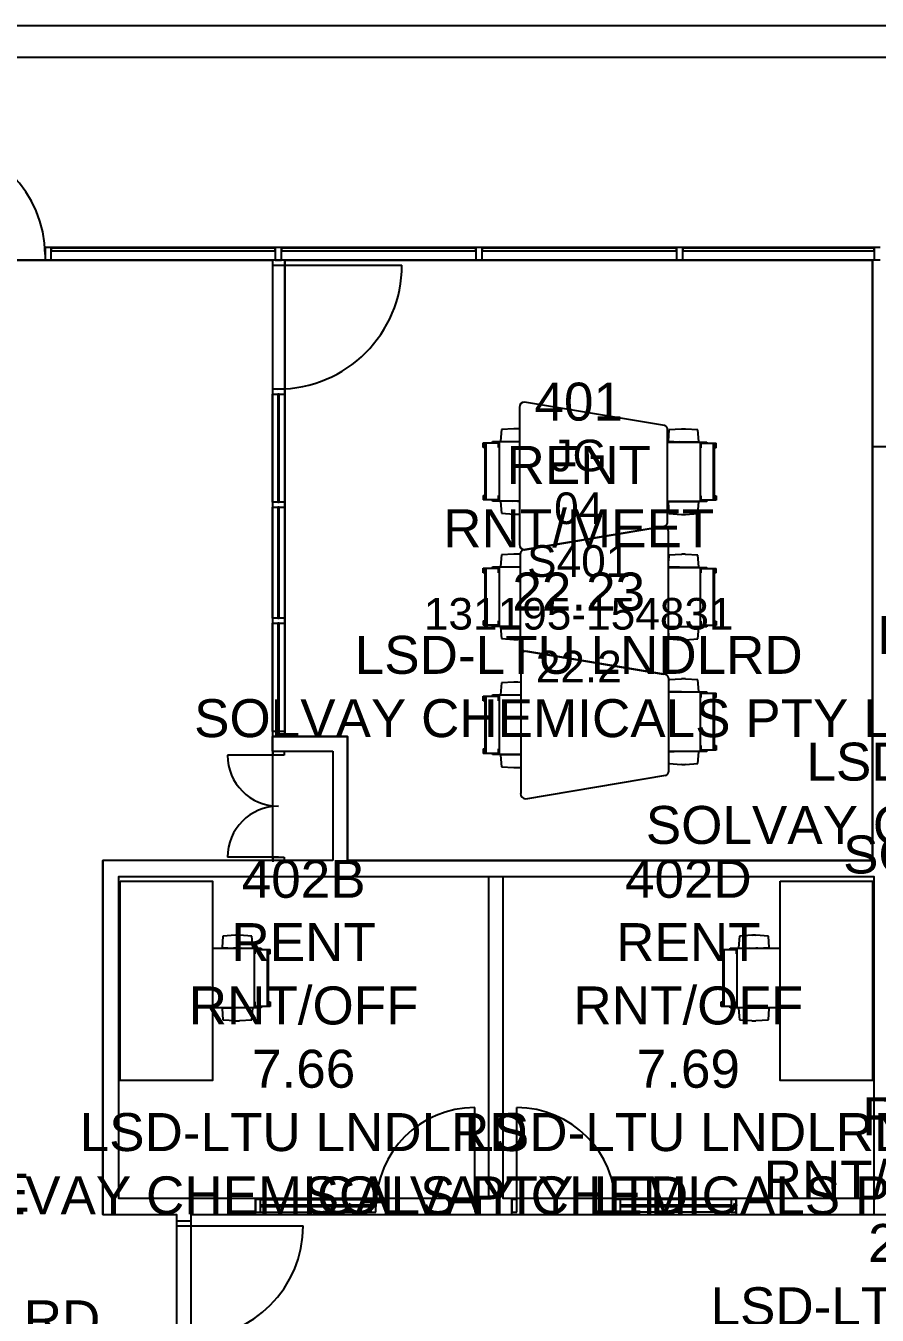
# Model space of a CAD drawing. Extents: x 14785 to 50894, y -3296 to 56414.
# Drawn here: x 25802 to 32637, y 43596 to 53944 of the extents above; entities that cross this region are included whole.
import ezdxf

# ---------------------------------------------------------------- set-up
doc = ezdxf.new("R2010")
doc.units = 0
doc.header["$MEASUREMENT"] = 0
for name, color, linetype in [('A-Door', 252, 'CONTINUOUS'), ('A-Furniture', 252, 'CONTINUOUS'), ('A-Wall__Brick', 7, 'CONTINUOUS'), ('A-Wall__Stud', 252, 'CONTINUOUS'), ('A-Window', 7, 'CONTINUOUS'), ('GROS$', 7, 'CONTINUOUS'), ('RM$', 7, 'CONTINUOUS'), ('RM$TXT', 4, 'CONTINUOUS'), ('SU$', 12, 'CONTINUOUS'), ('SU$TXT', 12, 'CONTINUOUS')]:
    doc.layers.add(name, color=color, linetype=linetype)
doc.styles.add('Arial', font='arial.ttf')

msp = doc.modelspace()

# ---------------------------------------------------------------- linework, layer by layer
at = {"layer": 'A-Door'}
for p, q in [((27827, 52024), (28822, 52024)), ((27787, 48091), (27787, 48122)), ((27877, 48122), (27877, 48091)), ((27831, 48091), (27421, 48091)), ((27877, 48091), (27787, 48091)), ((27831, 47271), (27421, 47271)), ((27787, 47271), (27877, 47271)), ((27787, 47235), (27787, 47271)), ((27877, 47271), (27877, 47235)), ((29406, 44469), (29406, 45262)), ((29744, 44469), (29744, 45262)), ((29446, 44524), (29406, 44524)), ((29406, 44524), (29406, 44424)), ((29446, 44424), (29446, 44524)), ((29744, 44524), (29704, 44524)), ((29704, 44524), (29704, 44424)), ((29744, 44424), (29744, 44524)), ((29406, 44424), (29446, 44424)), ((29704, 44424), (29744, 44424)), ((27011, 44354), (27011, 44314)), ((27011, 44314), (27129, 44314)), ((27129, 44314), (27129, 44354)), ((27129, 44314), (28029, 44314))]:
    msp.add_line(p, q, dxfattribs=at)
at = {"layer": 'A-Door', "color": 252}
for centre, radius, start, end in [((25058, 52109), 899, 0, 90), ((27827, 52024), 995, 270, 0), ((27831, 48091), 410, 180, 270), ((27831, 47271), 410, 90, 180), ((29406, 44469), 793, 90, 180), ((29744, 44469), 793, 0, 90), ((27129, 44314), 900, 270, 0)]:
    msp.add_arc(centre, radius, start, end, dxfattribs=at)
at = {"layer": 'A-Furniture'}
for p, q in [((30929, 50737), (29807, 50925)), ((29765, 50882), (29765, 49782)), ((29721, 50710), (29622, 50704)), ((29765, 50710), (29753, 50710)), ((31065, 50708), (30965, 50701)), ((31196, 50702), (31097, 50708)), ((29549, 50607), (29765, 50607)), ((29549, 50597), (29549, 50607)), ((29622, 50704), (29614, 50610)), ((29614, 50610), (29704, 50608)), ((29653, 50610), (29653, 50608)), ((30954, 49964), (30954, 50701)), ((30954, 50603), (31270, 50603)), ((30965, 50701), (30958, 50611)), ((30958, 50611), (31049, 50606)), ((31115, 50606), (31204, 50608)), ((31124, 50606), (31124, 50604)), ((31204, 50608), (31196, 50702)), ((31270, 50603), (31270, 50594)), ((29474, 50597), (29491, 50597)), ((29474, 50561), (29474, 50597)), ((29491, 50561), (29474, 50561)), ((29491, 50597), (29496, 50597)), ((29491, 50139), (29491, 50597)), ((29491, 50561), (29491, 50597)), ((29496, 50597), (29595, 50597)), ((29496, 50597), (29496, 50139)), ((29598, 50561), (29598, 50597)), ((29604, 50139), (29604, 50597)), ((31215, 50594), (31215, 50136)), ((31220, 50594), (31220, 50558)), ((31223, 50594), (31323, 50594)), ((31323, 50594), (31327, 50594)), ((31323, 50136), (31323, 50594)), ((31327, 50594), (31345, 50594)), ((31327, 50558), (31327, 50594)), ((31327, 50594), (31327, 50136)), ((31345, 50558), (31327, 50558)), ((31345, 50558), (31345, 50594)), ((29474, 50175), (29491, 50175)), ((29474, 50175), (29474, 50139)), ((29491, 50139), (29474, 50139)), ((29491, 50175), (29491, 50139)), ((29496, 50139), (29491, 50139)), ((29595, 50139), (29496, 50139)), ((29549, 50130), (29549, 50139)), ((29765, 50130), (29549, 50130)), ((29598, 50139), (29598, 50175)), ((29704, 50128), (29614, 50126)), ((29614, 50126), (29622, 50032)), ((29694, 50128), (29694, 50129)), ((31270, 50126), (30954, 50126)), ((31049, 50124), (30958, 50120)), ((30958, 50120), (30965, 50029)), ((31204, 50123), (31115, 50125)), ((31165, 50123), (31165, 50125)), ((31196, 50029), (31204, 50123)), ((31220, 50173), (31220, 50136)), ((31323, 50136), (31223, 50136)), ((31270, 50136), (31270, 50126)), ((31327, 50136), (31323, 50136)), ((31327, 50173), (31345, 50173)), ((31327, 50173), (31327, 50136)), ((31345, 50136), (31327, 50136)), ((31345, 50173), (31345, 50136)), ((29622, 50032), (29721, 50025)), ((29753, 50025), (29765, 50026)), ((30965, 50029), (31065, 50023)), ((31097, 50023), (31196, 50029)), ((30919, 49926), (29797, 49738)), ((29807, 49739), (30929, 49928)), ((30961, 48783), (30961, 49884)), ((29622, 49699), (29614, 49605)), ((29721, 49705), (29622, 49699)), ((29773, 49704), (29753, 49705)), ((29772, 49702), (29772, 48965)), ((30965, 49696), (30961, 49650)), ((31065, 49702), (30965, 49696)), ((31196, 49696), (31097, 49702)), ((31204, 49602), (31196, 49696)), ((29474, 49591), (29491, 49591)), ((29474, 49555), (29474, 49591)), ((29491, 49591), (29496, 49591)), ((29491, 49133), (29491, 49591)), ((29491, 49555), (29491, 49591)), ((29496, 49591), (29595, 49591)), ((29496, 49591), (29496, 49133)), ((29549, 49602), (29772, 49602)), ((29549, 49591), (29549, 49602)), ((29598, 49555), (29598, 49591)), ((29604, 49133), (29604, 49591)), ((29614, 49605), (29704, 49603)), ((29653, 49605), (29653, 49603)), ((30961, 49605), (31049, 49601)), ((30961, 49598), (31270, 49598)), ((31115, 49600), (31204, 49602)), ((31124, 49600), (31124, 49598)), ((31215, 49589), (31215, 49131)), ((31220, 49589), (31220, 49553)), ((31223, 49589), (31323, 49589)), ((31270, 49598), (31270, 49589)), ((31323, 49589), (31327, 49589)), ((31323, 49131), (31323, 49589)), ((31327, 49589), (31345, 49589)), ((31327, 49553), (31327, 49589)), ((31327, 49589), (31327, 49131)), ((31345, 49553), (31345, 49589)), ((29491, 49555), (29474, 49555)), ((31345, 49553), (31327, 49553)), ((29474, 49170), (29491, 49170)), ((29474, 49170), (29474, 49133)), ((29491, 49170), (29491, 49133)), ((29598, 49133), (29598, 49170)), ((31220, 49167), (31220, 49131)), ((31327, 49167), (31345, 49167)), ((31327, 49167), (31327, 49131)), ((31345, 49167), (31345, 49131)), ((29491, 49133), (29474, 49133)), ((29496, 49133), (29491, 49133)), ((29595, 49133), (29496, 49133)), ((29549, 49124), (29549, 49133)), ((29772, 49124), (29549, 49124)), ((29704, 49122), (29614, 49120)), ((29614, 49120), (29622, 49026)), ((29694, 49122), (29694, 49124)), ((31270, 49120), (30961, 49120)), ((31049, 49119), (30961, 49115)), ((30961, 49069), (30965, 49024)), ((31204, 49118), (31115, 49120)), ((31165, 49118), (31165, 49120)), ((31196, 49024), (31204, 49118)), ((31323, 49131), (31223, 49131)), ((31270, 49131), (31270, 49120)), ((31327, 49131), (31323, 49131)), ((31345, 49131), (31327, 49131)), ((29622, 49026), (29721, 49020)), ((29753, 49020), (29772, 49021)), ((30965, 49024), (31065, 49017)), ((31097, 49017), (31196, 49024)), ((29775, 48883), (29775, 47783)), ((29797, 48929), (30919, 48741)), ((30939, 48737), (29817, 48926)), ((29622, 48670), (29614, 48576)), ((29721, 48677), (29622, 48670)), ((29775, 48675), (29753, 48677)), ((30964, 47964), (30964, 48702)), ((30965, 48696), (30964, 48689)), ((31065, 48702), (30965, 48696)), ((31196, 48696), (31097, 48702)), ((31204, 48602), (31196, 48696)), ((29474, 48563), (29491, 48563)), ((29474, 48527), (29474, 48563)), ((29491, 48563), (29496, 48563)), ((29491, 48105), (29491, 48563)), ((29491, 48527), (29491, 48563)), ((29496, 48563), (29595, 48563)), ((29496, 48563), (29496, 48105)), ((29549, 48574), (29775, 48574)), ((29549, 48563), (29549, 48574)), ((29598, 48527), (29598, 48563)), ((29604, 48105), (29604, 48563)), ((29614, 48576), (29704, 48574)), ((29694, 48574), (29694, 48574)), ((29770, 48575), (29775, 48575)), ((30964, 48605), (31049, 48601)), ((30964, 48598), (31270, 48598)), ((31115, 48600), (31204, 48602)), ((31124, 48600), (31124, 48598)), ((31215, 48589), (31215, 48131)), ((31220, 48589), (31220, 48553)), ((31223, 48589), (31323, 48589)), ((31270, 48598), (31270, 48589)), ((31323, 48589), (31327, 48589)), ((31323, 48131), (31323, 48589)), ((31327, 48589), (31345, 48589)), ((31327, 48553), (31327, 48589)), ((31327, 48589), (31327, 48131)), ((31345, 48553), (31327, 48553)), ((31345, 48553), (31345, 48589)), ((29491, 48527), (29474, 48527)), ((29474, 48141), (29491, 48141)), ((29474, 48141), (29474, 48105)), ((29491, 48141), (29491, 48105)), ((29598, 48105), (29598, 48141)), ((31270, 48120), (30964, 48120)), ((31220, 48167), (31220, 48131)), ((31323, 48131), (31223, 48131)), ((31270, 48131), (31270, 48120)), ((31327, 48131), (31323, 48131)), ((31327, 48167), (31345, 48167)), ((31327, 48167), (31327, 48131)), ((31345, 48131), (31327, 48131)), ((31345, 48167), (31345, 48131)), ((29491, 48105), (29474, 48105)), ((29496, 48105), (29491, 48105)), ((29595, 48105), (29496, 48105)), ((29549, 48096), (29549, 48105)), ((29775, 48096), (29549, 48096)), ((29704, 48094), (29614, 48092)), ((29614, 48092), (29622, 47998)), ((29694, 48094), (29694, 48096)), ((29775, 48093), (29770, 48093)), ((31049, 48119), (30964, 48115)), ((30964, 48030), (30965, 48024)), ((30965, 48024), (31065, 48017)), ((31097, 48017), (31196, 48024)), ((31204, 48118), (31115, 48120)), ((31165, 48118), (31165, 48120)), ((31196, 48024), (31204, 48118)), ((29622, 47998), (29721, 47992)), ((29753, 47992), (29775, 47993)), ((29817, 47740), (30939, 47929)), ((27385, 46639), (27379, 46548)), ((27486, 46645), (27385, 46639)), ((27617, 46639), (27518, 46645)), ((27625, 46545), (27617, 46639)), ((31532, 46639), (31524, 46545)), ((31631, 46645), (31532, 46639)), ((31764, 46639), (31663, 46645)), ((31770, 46548), (31764, 46639)), ((27300, 46541), (27691, 46541)), ((27379, 46548), (27469, 46543)), ((27536, 46543), (27625, 46545)), ((27545, 46543), (27545, 46541)), ((27636, 46531), (27636, 46073)), ((27641, 46531), (27641, 46495)), ((27644, 46531), (27743, 46531)), ((27691, 46541), (27691, 46531)), ((27743, 46531), (27748, 46531)), ((27743, 46073), (27743, 46531)), ((27748, 46531), (27765, 46531)), ((27748, 46495), (27748, 46531)), ((27748, 46531), (27748, 46073)), ((27765, 46495), (27748, 46495)), ((27765, 46495), (27765, 46531)), ((31384, 46531), (31401, 46531)), ((31384, 46531), (31384, 46495)), ((31401, 46495), (31384, 46495)), ((31401, 46531), (31401, 46495)), ((31401, 46531), (31406, 46531)), ((31401, 46073), (31401, 46531)), ((31406, 46531), (31505, 46531)), ((31406, 46531), (31406, 46073)), ((31458, 46541), (31849, 46541)), ((31458, 46531), (31458, 46541)), ((31508, 46495), (31508, 46531)), ((31513, 46073), (31513, 46531)), ((31524, 46545), (31613, 46543)), ((31604, 46541), (31604, 46543)), ((31680, 46543), (31770, 46548)), ((27691, 46063), (27300, 46063)), ((27469, 46061), (27379, 46057)), ((27379, 46057), (27385, 45966)), ((27625, 46060), (27536, 46062)), ((27586, 46060), (27586, 46062)), ((27617, 45966), (27625, 46060)), ((27641, 46110), (27641, 46073)), ((27743, 46073), (27644, 46073)), ((27691, 46073), (27691, 46063)), ((27748, 46073), (27743, 46073)), ((27748, 46110), (27765, 46110)), ((27748, 46110), (27748, 46073)), ((27765, 46073), (27748, 46073)), ((27765, 46110), (27765, 46073)), ((31384, 46110), (31401, 46110)), ((31384, 46073), (31384, 46110)), ((31401, 46073), (31384, 46073)), ((31401, 46073), (31401, 46110)), ((31406, 46073), (31401, 46073)), ((31505, 46073), (31406, 46073)), ((31458, 46063), (31458, 46073)), ((31849, 46063), (31458, 46063)), ((31508, 46073), (31508, 46110)), ((31613, 46062), (31524, 46060)), ((31524, 46060), (31532, 45966)), ((31563, 46062), (31563, 46060)), ((31770, 46057), (31680, 46061)), ((31764, 45966), (31770, 46057)), ((27385, 45966), (27486, 45960)), ((27518, 45960), (27617, 45966)), ((31532, 45966), (31631, 45960)), ((31663, 45960), (31764, 45966))]:
    msp.add_line(p, q, dxfattribs=at)
at = {"layer": 'A-Furniture', "flags": 128}
for points in [[(31165, 50604), (31165, 50606), (31165, 50607)], [(29653, 50129), (29653, 50128), (29653, 50126)], [(31165, 49598), (31165, 49600), (31165, 49602)], [(29653, 49124), (29653, 49122), (29653, 49120)], [(29653, 48576), (29653, 48574), (29653, 48574)], [(31165, 48598), (31165, 48600), (31165, 48602)], [(29653, 48096), (29653, 48094), (29653, 48092)], [(27586, 46541), (27586, 46543), (27586, 46545)], [(31563, 46545), (31563, 46543), (31563, 46541)]]:
    msp.add_lwpolyline(points, dxfattribs=at)
at = {"layer": 'A-Furniture'}
for points in [[(26560, 47079), (27300, 47079), (27300, 45479), (26560, 45479)], [(31859, 47079), (32599, 47079), (32599, 45479), (31859, 45479)]]:
    msp.add_lwpolyline(points, close=True, dxfattribs=at)
for centre, radius, start, end in [((29807, 50882), 42.7, 90, 180), ((29737, 50457), 254, 86.3708, 93.5828), ((30917, 50701), 37.7, 0, 70.9109), ((31082, 50454), 254, 86.4172, 93.6292), ((29725, 51574), 966, 268.7195, 272.3362), ((31093, 51572), 966, 267.3557, 271.2805), ((29725, 49162), 966, 87.6638, 91.2805), ((31093, 49159), 966, 88.7195, 92.6443), ((29737, 50279), 254, 266.4172, 273.6292), ((31082, 50276), 254, 266.3708, 273.5828), ((30919, 49884), 42.7, 0, 90), ((30917, 49964), 37.7, 289.0891, 0), ((29807, 49782), 42.7, 180, 270), ((29737, 49451), 254, 86.3708, 93.5828), ((29809, 49702), 37.7, 109.0891, 180), ((31082, 49449), 254, 86.4172, 93.6292), ((29725, 50569), 966, 268.7195, 272.6443), ((31093, 50566), 966, 267.3557, 271.2805), ((29725, 48156), 966, 87.3557, 91.2805), ((31093, 48154), 966, 88.7195, 92.6443), ((29737, 49273), 254, 266.4172, 273.6292), ((29809, 48965), 37.7, 180, 250.9109), ((31082, 49271), 254, 266.3708, 273.5828), ((29817, 48883), 42.7, 90, 180), ((30919, 48783), 42.7, 270, 0), ((29737, 48423), 254, 86.3708, 93.5828), ((30926, 48702), 37.7, 0, 70.9109), ((31082, 48449), 254, 86.4172, 93.6292), ((29725, 49540), 966, 268.7195, 272.6443), ((31093, 49566), 966, 267.3557, 271.2805), ((31093, 47154), 966, 88.7195, 92.6443), ((29725, 47128), 966, 87.3557, 91.2805), ((31082, 48271), 254, 266.3708, 273.5828), ((29737, 48245), 254, 266.4172, 273.6292), ((30926, 47964), 37.7, 289.0891, 0), ((29817, 47783), 42.7, 180, 270), ((27502, 46391), 254, 86.4172, 93.6292), ((31647, 46391), 254, 86.3708, 93.5828), ((27514, 47509), 966, 267.3557, 271.2805), ((31635, 47509), 966, 268.7195, 272.6443), ((27514, 45096), 966, 88.7195, 92.6443), ((31635, 45096), 966, 87.3557, 91.2805), ((27502, 46213), 254, 266.3708, 273.5828), ((31647, 46213), 254, 266.4172, 273.6292)]:
    msp.add_arc(centre, radius, start, end, dxfattribs=at)
for points, knots in [([(29595, 50597), (29599, 50597), (29603, 50597), (29604, 50597), (29604, 50597)], [-3.1415927, -3.1415927, -3.1415927, -3.1415927, -2.9205877, -2.8535406, -2.8535406, -2.8535406, -2.8535406]), ([(31215, 50594), (31215, 50594), (31216, 50594), (31219, 50594), (31223, 50594)], [2.8535406, 2.8535406, 2.8535406, 2.8535406, 2.9205877, 3.1415927, 3.1415927, 3.1415927, 3.1415927]), ([(29604, 50139), (29604, 50139), (29603, 50139), (29599, 50139), (29595, 50139)], [2.8535406, 2.8535406, 2.8535406, 2.8535406, 2.9205877, 3.1415927, 3.1415927, 3.1415927, 3.1415927]), ([(31223, 50136), (31219, 50136), (31216, 50136), (31215, 50136), (31215, 50136)], [-3.1415927, -3.1415927, -3.1415927, -3.1415927, -2.9205877, -2.8535406, -2.8535406, -2.8535406, -2.8535406]), ([(29595, 49591), (29599, 49591), (29603, 49591), (29604, 49591), (29604, 49591)], [-3.1415927, -3.1415927, -3.1415927, -3.1415927, -2.9205877, -2.8535406, -2.8535406, -2.8535406, -2.8535406]), ([(31215, 49589), (31215, 49589), (31216, 49589), (31219, 49589), (31223, 49589)], [2.8535406, 2.8535406, 2.8535406, 2.8535406, 2.9205877, 3.1415927, 3.1415927, 3.1415927, 3.1415927]), ([(29604, 49133), (29604, 49133), (29603, 49133), (29599, 49133), (29595, 49133)], [2.8535406, 2.8535406, 2.8535406, 2.8535406, 2.9205877, 3.1415927, 3.1415927, 3.1415927, 3.1415927]), ([(31223, 49131), (31219, 49131), (31216, 49131), (31215, 49131), (31215, 49131)], [-3.1415927, -3.1415927, -3.1415927, -3.1415927, -2.9205877, -2.8535406, -2.8535406, -2.8535406, -2.8535406]), ([(29595, 48563), (29599, 48563), (29603, 48563), (29604, 48563), (29604, 48563)], [-3.1415927, -3.1415927, -3.1415927, -3.1415927, -2.9205877, -2.8535406, -2.8535406, -2.8535406, -2.8535406]), ([(31215, 48589), (31215, 48589), (31216, 48589), (31219, 48589), (31223, 48589)], [2.8535406, 2.8535406, 2.8535406, 2.8535406, 2.9205877, 3.1415927, 3.1415927, 3.1415927, 3.1415927]), ([(31223, 48131), (31219, 48131), (31216, 48131), (31215, 48131), (31215, 48131)], [-3.1415927, -3.1415927, -3.1415927, -3.1415927, -2.9205877, -2.8535406, -2.8535406, -2.8535406, -2.8535406]), ([(29604, 48105), (29604, 48105), (29603, 48105), (29599, 48105), (29595, 48105)], [2.8535406, 2.8535406, 2.8535406, 2.8535406, 2.9205877, 3.1415927, 3.1415927, 3.1415927, 3.1415927]), ([(27636, 46531), (27636, 46531), (27636, 46531), (27640, 46531), (27644, 46531)], [2.8535406, 2.8535406, 2.8535406, 2.8535406, 2.9205877, 3.1415927, 3.1415927, 3.1415927, 3.1415927]), ([(31505, 46531), (31509, 46531), (31513, 46531), (31513, 46531), (31513, 46531)], [-3.1415927, -3.1415927, -3.1415927, -3.1415927, -2.9205877, -2.8535406, -2.8535406, -2.8535406, -2.8535406]), ([(27644, 46073), (27640, 46073), (27636, 46073), (27636, 46073), (27636, 46073)], [-3.1415927, -3.1415927, -3.1415927, -3.1415927, -2.9205877, -2.8535406, -2.8535406, -2.8535406, -2.8535406]), ([(31513, 46073), (31513, 46073), (31513, 46073), (31509, 46073), (31505, 46073)], [2.8535406, 2.8535406, 2.8535406, 2.8535406, 2.9205877, 3.1415927, 3.1415927, 3.1415927, 3.1415927])]:
    msp.add_open_spline(points, degree=3, knots=knots, dxfattribs=at)
at = {"layer": 'A-Wall__Brick'}
for p, q in [((32662, 52064), (32599, 52064)), ((32599, 52064), (32599, 47245)), ((28385, 48240), (27780, 48240)), ((27780, 48240), (27780, 48122)), ((28385, 47245), (28385, 48240)), ((27780, 48122), (28267, 48122)), ((28267, 48122), (28267, 47245)), ((28267, 47245), (26422, 47245)), ((26422, 44405), (26422, 47245)), ((32599, 47245), (28385, 47245)), ((26550, 47117), (29516, 47117)), ((26550, 44533), (26550, 47117)), ((29516, 47117), (29516, 44533)), ((29634, 47117), (32609, 47117)), ((29634, 44533), (29634, 47117)), ((32609, 47117), (32609, 44533)), ((27646, 44533), (26550, 44533)), ((27646, 44415), (27646, 44533)), ((29516, 44533), (29446, 44533)), ((29446, 44533), (29446, 44415)), ((29704, 44533), (29634, 44533)), ((29704, 44415), (29704, 44533)), ((32609, 44533), (31504, 44533)), ((31504, 44533), (31504, 44415)), ((26422, 44405), (27011, 44405)), ((27011, 44405), (27011, 44354)), ((27129, 44354), (27129, 44405)), ((27129, 44405), (27646, 44405)), ((27646, 44405), (27646, 44415)), ((29446, 44415), (29446, 44405)), ((29446, 44405), (29704, 44405)), ((29704, 44405), (29704, 44415)), ((31504, 44415), (31504, 44405)), ((31504, 44405), (33390, 44405)), ((27011, 44354), (27129, 44354))]:
    msp.add_line(p, q, dxfattribs=at)
at = {"layer": 'A-Wall__Stud'}
for p, q in [((47691, 53944), (21842, 53944)), ((22095, 53692), (47945, 53692))]:
    msp.add_line(p, q, dxfattribs=at)
at = {"layer": 'A-Window', "extrusion": (0, 0, -1)}
for p, q in [((26007, 52164), (25957, 52164)), ((25957, 52164), (25957, 52064)), ((26007, 52064), (26007, 52164)), ((27854, 52164), (27804, 52164)), ((27804, 52164), (27804, 52064)), ((27854, 52064), (27854, 52164)), ((29465, 52164), (29415, 52164)), ((29415, 52164), (29415, 52064)), ((29465, 52064), (29465, 52164)), ((31076, 52164), (31026, 52164)), ((31026, 52164), (31026, 52064)), ((31076, 52064), (31076, 52164)), ((32662, 52164), (32612, 52164)), ((32612, 52164), (32612, 52064)), ((25957, 52064), (26007, 52064)), ((27804, 52064), (27854, 52064)), ((29415, 52064), (29465, 52064)), ((31026, 52064), (31076, 52064)), ((27782, 51029), (27782, 50989)), ((27882, 51029), (27782, 51029)), ((27882, 50989), (27882, 51029)), ((27782, 50989), (27882, 50989)), ((27782, 50120), (27782, 50080)), ((27882, 50120), (27782, 50120)), ((27882, 50080), (27882, 50120)), ((27782, 50080), (27882, 50080)), ((27782, 49190), (27782, 49150)), ((27882, 49190), (27782, 49190)), ((27882, 49150), (27882, 49190)), ((27782, 49150), (27882, 49150)), ((27782, 48280), (27782, 48240)), ((27882, 48280), (27782, 48280)), ((27782, 48240), (27882, 48240)), ((27882, 48240), (27882, 48280)), ((27686, 44524), (27646, 44524)), ((27646, 44524), (27646, 44424)), ((27686, 44424), (27686, 44524)), ((28612, 44524), (28572, 44524)), ((28572, 44524), (28572, 44424)), ((28612, 44424), (28612, 44524)), ((30577, 44524), (30537, 44524)), ((30537, 44524), (30537, 44424)), ((30577, 44424), (30577, 44524)), ((31504, 44524), (31464, 44524)), ((31464, 44524), (31464, 44424)), ((31504, 44424), (31504, 44524)), ((27646, 44424), (27686, 44424)), ((28572, 44424), (28612, 44424)), ((30537, 44424), (30577, 44424)), ((31464, 44424), (31504, 44424))]:
    msp.add_line(p, q, dxfattribs=at)
at = {"layer": 'A-Window'}
for p, q in [((27578, 52164), (26007, 52164)), ((27578, 52161), (26007, 52161)), ((26007, 52161), (26007, 52137)), ((27804, 52164), (27578, 52164)), ((27804, 52161), (27578, 52161)), ((27804, 52137), (27804, 52161)), ((29415, 52164), (27854, 52164)), ((29415, 52161), (27854, 52161)), ((27854, 52161), (27854, 52137)), ((29415, 52137), (29415, 52161)), ((31026, 52164), (29465, 52164)), ((31026, 52161), (29465, 52161)), ((29465, 52161), (29465, 52137)), ((31026, 52137), (31026, 52161)), ((32612, 52164), (31076, 52164)), ((32612, 52161), (31076, 52161)), ((31076, 52161), (31076, 52137)), ((32612, 52137), (32612, 52161)), ((26007, 52137), (27578, 52137)), ((27578, 52064), (26007, 52064)), ((27578, 52137), (27804, 52137)), ((27782, 52064), (27578, 52064)), ((27782, 52064), (27782, 52024)), ((27882, 52064), (27782, 52064)), ((27854, 52137), (29415, 52137)), ((27882, 52024), (27882, 52064)), ((29415, 52064), (27882, 52064)), ((29465, 52137), (31026, 52137)), ((31026, 52064), (29465, 52064)), ((31076, 52137), (32612, 52137)), ((32609, 52064), (31076, 52064)), ((27782, 52024), (27882, 52024)), ((27782, 50120), (27782, 50989)), ((27827, 50989), (27827, 50120)), ((27837, 50989), (27827, 50989)), ((27837, 50120), (27837, 50989)), ((27882, 50120), (27882, 50989)), ((27827, 50120), (27837, 50120)), ((27782, 49190), (27782, 50080)), ((27827, 50080), (27827, 49190)), ((27837, 50080), (27827, 50080)), ((27837, 49190), (27837, 50080)), ((27882, 49190), (27882, 50080)), ((27827, 49190), (27837, 49190)), ((27782, 48280), (27782, 49150)), ((27827, 49150), (27827, 48280)), ((27837, 49150), (27827, 49150)), ((27837, 48280), (27837, 49150)), ((27882, 48280), (27882, 49150)), ((27827, 48280), (27837, 48280)), ((27686, 44524), (28572, 44524)), ((31464, 44524), (30577, 44524)), ((28572, 44479), (27686, 44479)), ((27686, 44479), (27686, 44469)), ((27686, 44469), (28572, 44469)), ((27686, 44424), (28572, 44424)), ((28572, 44469), (28572, 44479)), ((31464, 44479), (30577, 44479)), ((30577, 44479), (30577, 44469)), ((30577, 44469), (31464, 44469)), ((31464, 44424), (30577, 44424)), ((31464, 44469), (31464, 44479))]:
    msp.add_line(p, q, dxfattribs=at)
at = {"layer": 'GROS$', "flags": 128}
msp.add_lwpolyline([(33062, 50564), (32599, 50564), (32599, 52064), (22047, 52064), (22047, 50418), (21957, 50418), (21947, 50349), (15523, 50359), (16446, 46914), (18922, 46914), (18922, 46980), (19073, 46980), (19073, 44539), (21532, 44539), (21532, 44709), (24287, 44709), (24287, 45284), (25048, 45284), (25048, 43863), (24039, 43863), (23898, 43596), (24357, 42724)], dxfattribs=at)
at = {"layer": 'RM$', "flags": 128}
msp.add_lwpolyline([(24357, 42724), (23898, 43596), (24040, 43865), (24095, 43863), (25048, 43863), (25048, 45284), (24387, 45284), (24387, 52064), (27782, 52064), (27782, 47245), (26422, 47245), (26422, 44405), (27011, 44405), (27011, 42889)], dxfattribs=at)
for points in [[(27882, 48240), (27882, 52064), (32599, 52064), (32599, 47245), (28385, 47245), (28385, 48240)], [(33390, 45975), (39066, 45975), (39066, 42889), (38291, 42889), (38291, 42879), (27129, 42879), (27129, 44405), (33390, 44405)]]:
    msp.add_lwpolyline(points, close=True, dxfattribs=at)
at = {"layer": 'RM$'}
for points in [[(26550, 47117), (29516, 47117), (29516, 44533), (26550, 44533)], [(29634, 47117), (32609, 47117), (32609, 44533), (29634, 44533)]]:
    msp.add_lwpolyline(points, close=True, dxfattribs=at)
at = {"layer": 'SU$', "flags": 128}
msp.add_lwpolyline([(32599, 52064), (27882, 52064), (27882, 48240), (28385, 48240), (28385, 47245), (32599, 47245)], close=True, dxfattribs=at)
msp.add_lwpolyline([(33415, 39218), (32563, 39218), (32563, 38863), (26560, 38863), (26560, 42761), (27129, 42761), (27129, 44533), (26550, 44533), (26550, 47117), (29516, 47117), (32609, 47117), (32609, 44405), (33390, 44405)], dxfattribs=at)

# ---------------------------------------------------------------- texts
at = {"layer": 'RM$TXT', "char_height": 304.8, "attachment_point": 8, "style": 'Arial'}
for s, insert in [('401^M^JRENT^M^JRNT/MEET^M^J22.23^M^JLSD-LTU LNDLRD^M^JSOLVAY CHEMICALS PTY LTD^M^J', (30241, 48231)), ('462^M^JRENT^M^JRNT/STORE^M^J11.25^M^JLSD-LTU LNDLRD^M^JSOLVAY CHEMICALS PTY LTD^M^J', (33867, 47374)), ('462A^M^JRENT^M^JRNT/STORE^M^J3.21^M^JLSD-LTU LNDLRD^M^JSOLVAY CHEMICALS PTY LTD^M^J', (35451, 47137)), ('402B^M^JRENT^M^JRNT/OFF^M^J7.66^M^JLSD-LTU LNDLRD^M^JSOLVAY CHEMICALS PTY LTD^M^J', (28033, 44401)), ('402D^M^JRENT^M^JRNT/OFF^M^J7.69^M^JLSD-LTU LNDLRD^M^JSOLVAY CHEMICALS PTY LTD^M^J', (31121, 44401)), ('402^M^JRENT^M^JRNT/GENERL^M^J27.12^M^JLSD-LTU LNDLRD^M^JSOLVAY CHEMICALS PTY LTD^M^J', (33097, 43003)), ('451A^M^JRENT^M^JRNT/STORE^M^J.38^M^JLSD-LTU LNDLRD^M^JSOLVAY CHEMICALS PTY LTD^M^J', (24603, 42898))]:
    msp.add_mtext(s, dxfattribs=dict(at, insert=insert))
at = {"layer": 'SU$TXT', "insert": (30241, 48675), "char_height": 254, "attachment_point": 8, "style": 'Arial'}
msp.add_mtext('JG^M^J04^M^JS401^M^J131195-154831^M^J22.2^M^J', dxfattribs=at)

doc.saveas('drawing.dxf')
